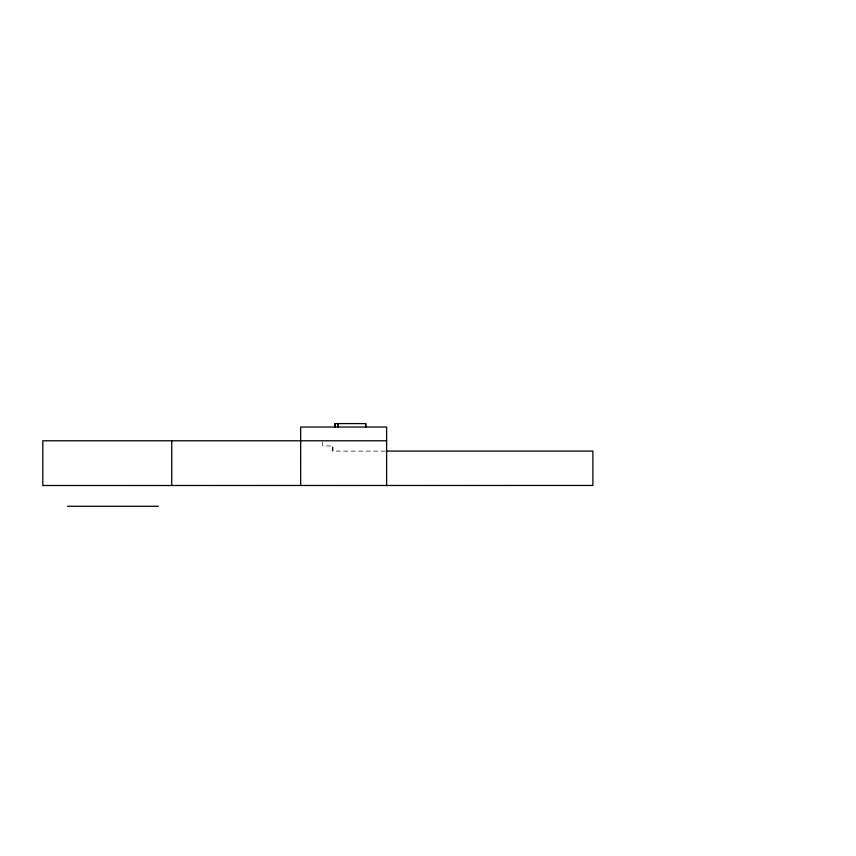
<?xml version="1.0" encoding="UTF-8"?>
<svg xmlns="http://www.w3.org/2000/svg" width="856" height="856" viewBox="0 0 856 856"><rect width="100%" height="100%" fill="white"/><g stroke="black" fill="none" stroke-linecap="round" stroke-linejoin="round"><path stroke-width="0.64" stroke-dasharray="4.28 3.21" d="M385.307 451.101L332.631 451.101L332.631 445.944M332.984 451.101L332.984 445.944L322.669 445.944L322.669 440.786"/><path stroke-width="1.28" d="M386.612 440.786L42.8 440.786L42.8 485.513L592.908 485.459L592.908 451.08L386.612 451.091M67.549 506.271L158.371 506.271M386.623 485.48L386.612 427.026L300.659 427.037L300.67 485.491M365.78 427.026L365.78 423.592L334.792 423.592L334.792 427.037M365.63 423.592L365.63 427.026M338.27 423.592L338.27 427.037M338.131 423.592L338.131 427.037M335.092 423.592L335.092 427.037M171.735 440.786L171.735 485.502"/></g></svg>
